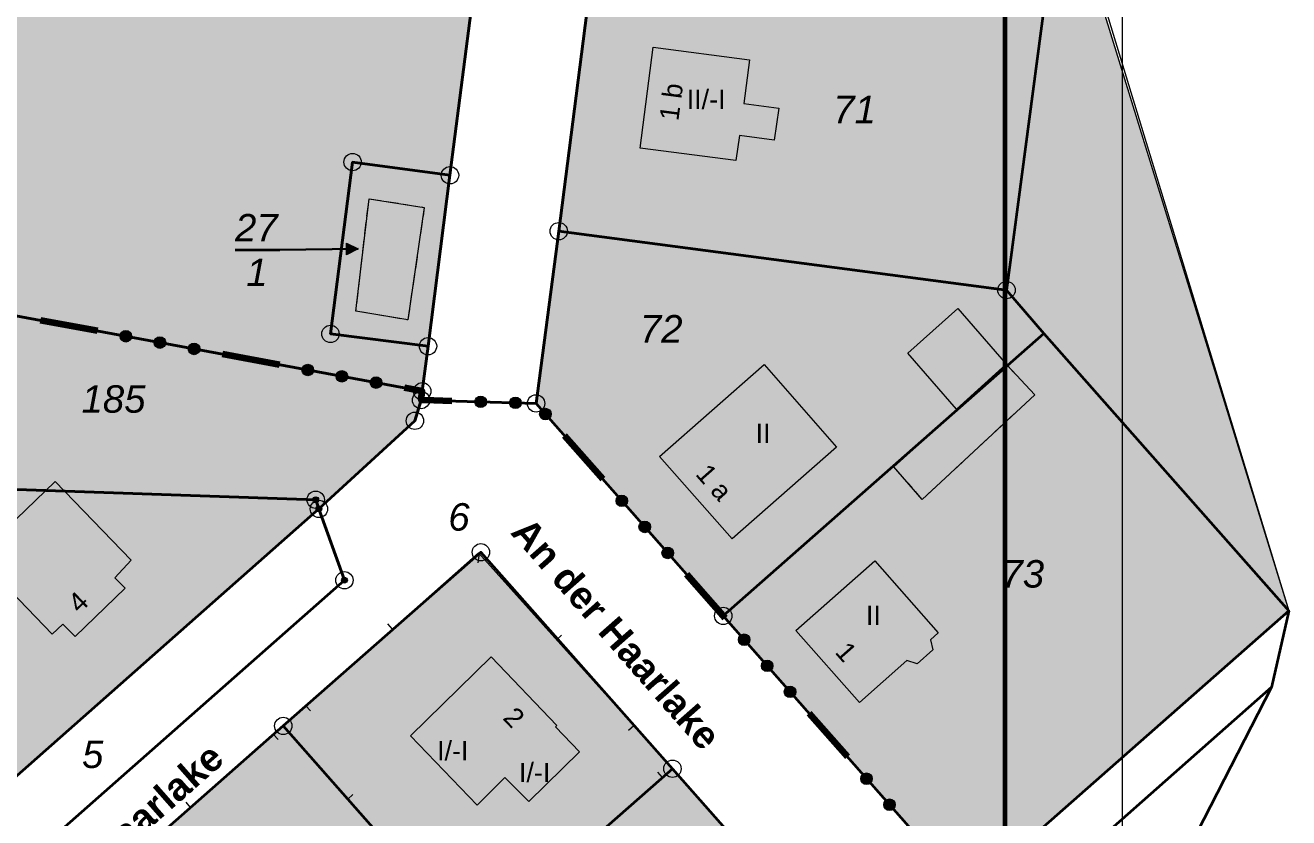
# Model space of a CAD drawing. Header units: inches. Extents: x -769 to 2065, y -580 to 2254.
# Drawn here: x 573.1 to 882.7, y 859.2 to 1053.3 of the extents above; entities that cross this region are included whole.
import ezdxf

# ---------------------------------------------------------------- set-up
doc = ezdxf.new("R2010")
doc.units = ezdxf.units.IN
doc.header["$MEASUREMENT"] = 0
doc.layers.add('Layer 1', color=7, linetype='Continuous')

# ---------------------------------------------------------------- blocks, each defined once
blk = doc.blocks.new('block 3')
at = {"layer": 'Layer 1', "true_color": 0xfce0e0}
h = blk.add_hatch(color=254, dxfattribs=at)
h.dxf.hatch_style = 2
h.paths.add_polyline_path([(804.07, 840.64), (744.15, 908.64), (698.28, 960.7), (703.86, 1002.9), (712.85, 1073.16), (719.77, 1126.56), (727.44, 1185.44), (813.57, 1133.91), (882.73, 909.87)])
at = {"layer": 'Layer 1', "true_color": 0xfff7db}
h = blk.add_hatch(color=7, dxfattribs=at)
h.dxf.hatch_style = 2
h.paths.add_polyline_path([(489.04, 1108.6), (685.73, 1083.04), (677.19, 1016.6), (653.31, 1019.83), (647.91, 977.75), (671.81, 974.72), (670.38, 963.7), (475.09, 999.92), (475.16, 1000.8)])
at = {"layer": 'Layer 1', "true_color": 0xf4f4f4}
h = blk.add_hatch(color=7, dxfattribs=at)
h.dxf.hatch_style = 2
h.paths.add_polyline_path([(653.31, 1019.83), (677.19, 1016.6), (671.81, 974.72), (647.91, 977.75)])
at = {"layer": 'Layer 1', "true_color": 0xfce0e0}
h = blk.add_hatch(color=254, dxfattribs=at)
h.dxf.hatch_style = 2
h.paths.add_polyline_path([(475.09, 999.92), (670.38, 963.7), (670.09, 961.51), (668.59, 956.45), (645.08, 934.86), (564.68, 863.91), (495.44, 942.26), (466.8, 943.26), (471.09, 968.62)])
h = blk.add_hatch(color=254, dxfattribs=at)
h.dxf.hatch_style = 2
h.paths.add_polyline_path([(636.32, 881.71), (684.76, 924.25), (731.72, 871.22), (778.45, 818.25), (723.63, 769.88), (681.58, 732.79), (643.96, 699.13), (623.83, 700.56), (576.95, 753.76), (625.36, 796.52), (587.87, 839.01)])
at = {"layer": 'Layer 1', "lineweight": 0}
for points in [[(804.07, 840.64), (744.15, 908.64), (698.28, 960.7), (703.86, 1002.9), (712.85, 1073.16), (719.77, 1126.56), (727.44, 1185.44), (813.57, 1133.91), (882.73, 909.87), (804.07, 840.64)], [(489.04, 1108.6), (685.73, 1083.04), (677.19, 1016.6), (653.31, 1019.83), (647.91, 977.75), (671.81, 974.72), (670.38, 963.7), (475.09, 999.92), (475.16, 1000.8), (489.04, 1108.6)], [(653.31, 1019.83), (677.19, 1016.6), (671.81, 974.72), (647.91, 977.75), (653.31, 1019.83)], [(475.09, 999.92), (670.38, 963.7), (670.09, 961.51), (668.59, 956.45), (645.08, 934.86), (564.68, 863.91), (495.44, 942.26), (466.8, 943.26), (471.09, 968.62), (475.09, 999.92)], [(636.32, 881.71), (684.76, 924.25), (731.72, 871.22), (778.45, 818.25), (723.63, 769.88), (681.58, 732.79), (643.96, 699.13), (623.83, 700.56), (576.95, 753.76), (625.36, 796.52), (587.87, 839.01), (636.32, 881.71)]]:
    blk.add_lwpolyline(points, dxfattribs=at)
blk = doc.blocks.new('block 4')
at = {"layer": 'Layer 1', "color": 253, "lineweight": 18, "true_color": 0xb2b2b2}
for points in [[(719.77, 1126.56), (712.85, 1073.16), (703.86, 1002.9), (698.28, 960.7), (670.09, 961.51), (670.38, 963.7), (671.81, 974.72), (677.19, 1016.6), (685.73, 1083.04), (692.98, 1139.23), (727.44, 1185.44), (719.77, 1126.56)], [(804.07, 840.64), (744.15, 908.64), (698.28, 960.7), (703.86, 1002.9), (712.85, 1073.16), (719.77, 1126.56), (727.44, 1185.44), (814.29, 1134.64), (882.73, 909.87), (804.07, 840.64)], [(489.04, 1108.6), (685.73, 1083.04), (677.19, 1016.6), (653.31, 1019.83), (647.91, 977.75), (671.81, 974.72), (670.38, 963.7), (475.09, 999.92), (475.16, 1000.8), (489.04, 1108.6)], [(653.31, 1019.83), (677.19, 1016.6), (671.81, 974.72), (647.91, 977.75), (653.31, 1019.83)], [(475.09, 999.92), (670.38, 963.7), (670.09, 961.51), (668.59, 956.45), (645.08, 934.86), (564.68, 863.91), (495.44, 942.26), (466.8, 943.26), (471.09, 968.62), (475.09, 999.92)], [(527.95, 808.66), (651.33, 917.4), (645.08, 934.86), (668.59, 956.45), (670.09, 961.51), (698.28, 960.7), (744.15, 908.64), (804.07, 840.64), (778.45, 818.25), (731.72, 871.22), (684.76, 924.25), (636.32, 881.71), (587.87, 839.01), (549.47, 805.8), (548.82, 785.68), (527.95, 808.66)], [(645.08, 934.86), (651.33, 917.4), (527.95, 808.66), (507.59, 832.16), (527.5, 831.03), (564.68, 863.91), (645.08, 934.86)], [(636.32, 881.71), (684.76, 924.25), (731.72, 871.22), (778.45, 818.25), (723.63, 769.88), (681.58, 732.79), (643.96, 699.13), (623.83, 700.56), (576.95, 753.76), (625.36, 796.52), (587.87, 839.01), (636.32, 881.71)], [(811.61, 832.09), (804.07, 840.64), (882.73, 909.87), (878.54, 891.18), (811.61, 832.09)], [(811.61, 832.09), (878.54, 891.18), (833.64, 803.76), (811.61, 832.09)]]:
    blk.add_lwpolyline(points, dxfattribs=at)
blk = doc.blocks.new('block 9')
at = {"layer": 'Layer 1', "color": 7, "lineweight": 18, "true_color": 0xffffff}
for points in [[(731.72, 871.22), (684.16, 924.08), (636.32, 881.71)], [(684.31, 923.91), (684.02, 921.69)], [(663.11, 905.44), (661.99, 906.71)], [(703.27, 902.83), (704.54, 903.97)], [(641.89, 886.64), (643.01, 885.37)], [(681.58, 732.79), (634.73, 785.93), (625.36, 796.52), (587.87, 839.01), (636.32, 881.71), (683.2, 828.55), (731.72, 871.22), (778.45, 818.25), (723.63, 769.88), (681.58, 732.79)], [(633.96, 879.62), (635.08, 878.35)], [(722.23, 881.76), (720.97, 880.62)], [(729.27, 869.07), (728.15, 870.34)], [(652.15, 863.77), (653.42, 864.89)], [(613.64, 861.72), (612.51, 862.99)]]:
    blk.add_lwpolyline(points, dxfattribs=at)
blk = doc.blocks.new('block 10')
at = {"layer": 'Layer 1', "true_color": 0xb2b2b2}
h = blk.add_hatch(color=253, dxfattribs=at)
h.dxf.hatch_style = 2
h.paths.add_polyline_path([(726.98, 1047.97), (750.59, 1044.84), (749.16, 1034.18), (757.77, 1033.02), (756.66, 1025.17), (748.1, 1026.32), (747.28, 1020.25), (723.79, 1023.25)])
at = {"layer": 'Layer 1', "true_color": 0xe5e5e5}
h = blk.add_hatch(color=254, dxfattribs=at)
h.dxf.hatch_style = 2
h.paths.add_polyline_path([(657.35, 1010.86), (670.9, 1008.73), (666.88, 981.18), (654.15, 983.28)])
h = blk.add_hatch(color=254, dxfattribs=at)
h.dxf.hatch_style = 2
h.paths.add_polyline_path([(801.31, 959.34), (789.38, 972.99), (801.66, 983.93), (813.5, 970.34)])
at = {"layer": 'Layer 1', "true_color": 0xb2b2b2}
h = blk.add_hatch(color=253, dxfattribs=at)
h.dxf.hatch_style = 2
h.paths.add_polyline_path([(754.2, 970.22), (771.89, 950), (746.33, 927.51), (728.54, 947.74)])
at = {"layer": 'Layer 1', "true_color": 0xe5e5e5}
h = blk.add_hatch(color=254, dxfattribs=at)
h.dxf.hatch_style = 2
h.paths.add_polyline_path([(790.67, 949.4), (804.64, 961.93), (813.71, 970.04), (820.51, 962.84), (792.93, 937.21), (785.93, 945.18)])
at = {"layer": 'Layer 1', "true_color": 0xb2b2b2}
h = blk.add_hatch(color=253, dxfattribs=at)
h.dxf.hatch_style = 2
h.paths.add_polyline_path([(579.74, 904.15), (561.36, 923.19), (580.41, 941.58), (599.05, 922.27), (595.09, 918.01), (597.59, 915.42), (585.33, 903.58), (582.35, 906.67)])
h = blk.add_hatch(color=253, dxfattribs=at)
h.dxf.hatch_style = 2
h.paths.add_polyline_path([(781.29, 922.11), (796.82, 904.48), (794.95, 902.83), (795.53, 900.32), (791.64, 896.88), (789.18, 897.73), (777.54, 887.45), (761.98, 905.07)])
h = blk.add_hatch(color=253, dxfattribs=at)
h.dxf.hatch_style = 2
h.paths.add_polyline_path([(690.6, 869.05), (683.85, 862.3), (667.55, 879.24), (687.29, 898.63), (703.35, 881.8), (703.04, 881.49), (708.89, 875.34), (696.48, 863.16)])
at = {"layer": 'Layer 1', "lineweight": 0}
for points in [[(726.98, 1047.97), (750.59, 1044.84), (749.16, 1034.18), (757.77, 1033.02), (756.66, 1025.17), (748.1, 1026.32), (747.28, 1020.25), (723.79, 1023.25), (726.98, 1047.97)], [(657.35, 1010.86), (670.9, 1008.73), (666.88, 981.18), (654.15, 983.28), (657.35, 1010.86)], [(801.31, 959.34), (789.38, 972.99), (801.66, 983.93), (813.5, 970.34), (801.31, 959.34)], [(754.2, 970.22), (771.89, 950), (746.33, 927.51), (728.54, 947.74), (754.2, 970.22)], [(790.67, 949.4), (804.64, 961.93), (813.71, 970.04), (820.51, 962.84), (792.93, 937.21), (785.93, 945.18), (790.67, 949.4)], [(579.74, 904.15), (561.36, 923.19), (580.41, 941.58), (599.05, 922.27), (595.09, 918.01), (597.59, 915.42), (585.33, 903.58), (582.35, 906.67), (579.74, 904.15)], [(781.29, 922.11), (796.82, 904.48), (794.95, 902.83), (795.53, 900.32), (791.64, 896.88), (789.18, 897.73), (777.54, 887.45), (761.98, 905.07), (781.29, 922.11)], [(690.6, 869.05), (683.85, 862.3), (667.55, 879.24), (687.29, 898.63), (703.35, 881.8), (703.04, 881.49), (708.89, 875.34), (696.48, 863.16), (690.6, 869.05)]]:
    blk.add_lwpolyline(points, dxfattribs=at)
blk = doc.blocks.new('block 11')
at = {"layer": 'Layer 1', "color": 7, "lineweight": 18, "true_color": 0xffffff}
for points in [[(726.98, 1047.97), (750.59, 1044.84), (749.16, 1034.18), (757.77, 1033.02), (756.66, 1025.17), (748.1, 1026.32), (747.28, 1020.25), (723.79, 1023.25), (726.98, 1047.97)], [(656.85, 1006.56), (657.19, 1009.42)], [(657.35, 1010.86), (657.35, 1010.86), (660.2, 1010.41)], [(657.35, 1010.86), (657.35, 1010.86)], [(661.62, 1010.19), (664.48, 1009.74)], [(665.9, 1009.52), (668.75, 1009.07)], [(670.18, 1008.85), (670.9, 1008.73), (670.59, 1006.6)], [(656.35, 1002.26), (656.69, 1005.13)], [(670.38, 1005.17), (669.97, 1002.32)], [(655.86, 997.96), (656.19, 1000.83)], [(669.76, 1000.89), (669.34, 998.04)], [(655.36, 993.66), (655.69, 996.53)], [(669.13, 996.61), (668.71, 993.75)], [(654.86, 989.36), (655.19, 992.23)], [(668.51, 992.33), (668.09, 989.47)], [(654.36, 985.07), (654.69, 987.93)], [(667.88, 988.05), (667.46, 985.19)], [(656.64, 982.87), (654.15, 983.28), (654.19, 983.63)], [(660.91, 982.16), (658.07, 982.63)], [(665.18, 981.46), (662.34, 981.93)], [(667.25, 983.76), (666.88, 981.18), (666.61, 981.22)], [(801.31, 959.34), (789.38, 972.99), (801.66, 983.93), (813.5, 970.34), (801.31, 959.34)], [(754.2, 970.22), (771.89, 950), (746.33, 927.51), (728.54, 947.74), (754.2, 970.22)], [(813.29, 969.66), (813.71, 970.04), (815.31, 968.35)], [(810.05, 966.77), (812.21, 968.7)], [(806.82, 963.88), (808.97, 965.81)], [(800.35, 958.09), (802.51, 960.02)], [(803.59, 960.99), (804.64, 961.93), (805.74, 962.92)], [(797.13, 955.19), (799.28, 957.12)], [(815.47, 958.16), (813.36, 956.19)], [(793.89, 952.3), (796.05, 954.23)], [(812.3, 955.21), (810.18, 953.24)], [(790.67, 949.4), (790.67, 949.4), (792.82, 951.33)], [(809.12, 952.25), (807, 950.28)], [(787.43, 946.51), (789.59, 948.44)], [(790.67, 949.4), (790.67, 949.4)], [(805.94, 949.3), (803.82, 947.33)], [(787.47, 943.43), (785.93, 945.18), (786.35, 945.55)], [(802.76, 946.35), (800.64, 944.38)], [(579.74, 904.15), (561.36, 923.19), (580.41, 941.58), (599.05, 922.27), (595.09, 918.01), (597.59, 915.42), (585.33, 903.58), (582.35, 906.67), (579.74, 904.15)], [(790.33, 940.17), (788.43, 942.34)], [(799.58, 943.39), (797.47, 941.43)], [(793.23, 937.49), (792.93, 937.21), (791.29, 939.09)], [(796.41, 940.44), (794.29, 938.47)], [(781.29, 922.11), (796.82, 904.48), (794.95, 902.83), (795.53, 900.32), (791.64, 896.88), (789.18, 897.73), (777.54, 887.45), (761.98, 905.07), (781.29, 922.11)], [(690.6, 869.05), (683.85, 862.3), (667.55, 879.24), (687.29, 898.63), (703.35, 881.8), (703.04, 881.49), (708.89, 875.34), (696.48, 863.16), (690.6, 869.05)]]:
    blk.add_lwpolyline(points, dxfattribs=at)
blk = doc.blocks.new('block 13')
at = {"layer": 'Layer 1', "color": 7, "true_color": 0xffffff, "attachment_point": 7}
for s, insert, char_height, rotation in [('\\fArialP61|b0|i0|c0|p34;\\W1;1 b', (733.21, 1029.75), 4.7055, 82.5192), ('\\fArialP61|b0|i0|c0|p34;\\W1;1 a', (737.1, 943.23), 4.7081, 311.3473), ('\\fArialP61|b0|i0|c0|p34;\\W1;4', (586.38, 909.1), 4.7323, 44.1936), ('\\fArialP61|b0|i0|c0|p34;\\W1;1', (771.33, 899.68), 4.7081, 311.3473), ('\\fArialP61|b0|i0|c0|p34;\\W1;2', (689.92, 883.47), 4.7323, 314.1926)]:
    blk.add_mtext(s, dxfattribs=dict(at, insert=insert, char_height=char_height, rotation=rotation))
at = {"layer": 'Layer 1', "color": 7, "true_color": 0xffffff, "char_height": 4.7126, "attachment_point": 7}
for s, insert in [('\\fArialP61|b0|i0|c0|p34;\\W1;II/-I', (735.2, 1032.79)), ('\\fArialP61|b0|i0|c0|p34;\\W1;II', (752.09, 951.02)), ('\\fArialP61|b0|i0|c0|p34;\\W1;II', (779.12, 906.41)), ('\\fArialP61|b0|i0|c0|p34;\\W1;I/-I', (674.02, 873.19)), ('\\fArialP61|b0|i0|c0|p34;\\W1;I/-I', (694.1, 867.88))]:
    blk.add_mtext(s, dxfattribs=dict(at, insert=insert))
blk = doc.blocks.new('block 14')
at = {"layer": 'Layer 1', "color": 7, "true_color": 0xffffff, "char_height": 6.7259, "attachment_point": 7}
for insert, rotation in [((691.72, 928.9), 311.3473), ((568.64, 825.63), 41.3483)]:
    blk.add_mtext('\\fArialP63|b1|i0|c0|p34;\\W1;An der Haarlake', dxfattribs=dict(at, insert=insert, rotation=rotation))
blk = doc.blocks.new('block 15')
at = {"layer": 'Layer 1', "true_color": 0xdb70a0}
h = blk.add_hatch(color=233, dxfattribs=at)
h.dxf.hatch_style = 2
edge = h.paths.add_edge_path()
edge.add_spline(control_points=[(599.16, 977.17), (599.16, 977.95), (598.53, 978.59), (597.75, 978.59), (596.96, 978.59), (596.33, 977.95), (596.33, 977.17), (596.33, 976.39), (596.96, 975.75), (597.75, 975.75), (598.53, 975.75), (599.16, 976.39), (599.16, 977.17)], knot_values=[0, 0, 0, 0, 1, 1, 1, 2, 2, 2, 3, 3, 3, 4, 4, 4, 4], degree=3, periodic=1)
h = blk.add_hatch(color=233, dxfattribs=at)
h.dxf.hatch_style = 2
edge = h.paths.add_edge_path()
edge.add_spline(control_points=[(607.52, 975.62), (607.52, 976.4), (606.89, 977.04), (606.11, 977.04), (605.32, 977.04), (604.69, 976.4), (604.69, 975.62), (604.69, 974.84), (605.32, 974.2), (606.11, 974.2), (606.89, 974.2), (607.52, 974.84), (607.52, 975.62)], knot_values=[0, 0, 0, 0, 1, 1, 1, 2, 2, 2, 3, 3, 3, 4, 4, 4, 4], degree=3, periodic=1)
h = blk.add_hatch(color=233, dxfattribs=at)
h.dxf.hatch_style = 2
edge = h.paths.add_edge_path()
edge.add_spline(control_points=[(615.89, 974.07), (615.89, 974.85), (615.25, 975.48), (614.47, 975.48), (613.69, 975.48), (613.05, 974.85), (613.05, 974.07), (613.05, 973.28), (613.69, 972.65), (614.47, 972.65), (615.25, 972.65), (615.89, 973.28), (615.89, 974.07)], knot_values=[0, 0, 0, 0, 1, 1, 1, 2, 2, 2, 3, 3, 3, 4, 4, 4, 4], degree=3, periodic=1)
h = blk.add_hatch(color=233, dxfattribs=at)
h.dxf.hatch_style = 2
edge = h.paths.add_edge_path()
edge.add_spline(control_points=[(643.76, 968.9), (643.76, 969.68), (643.12, 970.31), (642.34, 970.31), (641.56, 970.31), (640.92, 969.68), (640.92, 968.9), (640.92, 968.11), (641.56, 967.48), (642.34, 967.48), (643.12, 967.48), (643.76, 968.11), (643.76, 968.9)], knot_values=[0, 0, 0, 0, 1, 1, 1, 2, 2, 2, 3, 3, 3, 4, 4, 4, 4], degree=3, periodic=1)
h = blk.add_hatch(color=233, dxfattribs=at)
h.dxf.hatch_style = 2
edge = h.paths.add_edge_path()
edge.add_spline(control_points=[(643.76, 968.9), (643.76, 969.68), (643.12, 970.31), (642.34, 970.31), (641.56, 970.31), (640.92, 969.68), (640.92, 968.9), (640.92, 968.11), (641.56, 967.48), (642.34, 967.48), (643.12, 967.48), (643.76, 968.11), (643.76, 968.9)], knot_values=[0, 0, 0, 0, 1, 1, 1, 2, 2, 2, 3, 3, 3, 4, 4, 4, 4], degree=3, periodic=1)
h = blk.add_hatch(color=233, dxfattribs=at)
h.dxf.hatch_style = 2
edge = h.paths.add_edge_path()
edge.add_spline(control_points=[(652.12, 967.34), (652.12, 968.13), (651.49, 968.76), (650.71, 968.76), (649.92, 968.76), (649.29, 968.13), (649.29, 967.34), (649.29, 966.56), (649.92, 965.93), (650.71, 965.93), (651.49, 965.93), (652.12, 966.56), (652.12, 967.34)], knot_values=[0, 0, 0, 0, 1, 1, 1, 2, 2, 2, 3, 3, 3, 4, 4, 4, 4], degree=3, periodic=1)
h = blk.add_hatch(color=233, dxfattribs=at)
h.dxf.hatch_style = 2
edge = h.paths.add_edge_path()
edge.add_spline(control_points=[(652.12, 967.34), (652.12, 968.13), (651.49, 968.76), (650.71, 968.76), (649.92, 968.76), (649.29, 968.13), (649.29, 967.34), (649.29, 966.56), (649.92, 965.93), (650.71, 965.93), (651.49, 965.93), (652.12, 966.56), (652.12, 967.34)], knot_values=[0, 0, 0, 0, 1, 1, 1, 2, 2, 2, 3, 3, 3, 4, 4, 4, 4], degree=3, periodic=1)
h = blk.add_hatch(color=233, dxfattribs=at)
h.dxf.hatch_style = 2
edge = h.paths.add_edge_path()
edge.add_spline(control_points=[(660.49, 965.79), (660.49, 966.58), (659.86, 967.21), (659.07, 967.21), (658.29, 967.21), (657.66, 966.58), (657.66, 965.79), (657.66, 965.01), (658.29, 964.38), (659.07, 964.38), (659.86, 964.38), (660.49, 965.01), (660.49, 965.79)], knot_values=[0, 0, 0, 0, 1, 1, 1, 2, 2, 2, 3, 3, 3, 4, 4, 4, 4], degree=3, periodic=1)
h = blk.add_hatch(color=233, dxfattribs=at)
h.dxf.hatch_style = 2
edge = h.paths.add_edge_path()
edge.add_spline(control_points=[(660.49, 965.79), (660.49, 966.58), (659.86, 967.21), (659.07, 967.21), (658.29, 967.21), (657.66, 966.58), (657.66, 965.79), (657.66, 965.01), (658.29, 964.38), (659.07, 964.38), (659.86, 964.38), (660.49, 965.01), (660.49, 965.79)], knot_values=[0, 0, 0, 0, 1, 1, 1, 2, 2, 2, 3, 3, 3, 4, 4, 4, 4], degree=3, periodic=1)
h = blk.add_hatch(color=233, dxfattribs=at)
h.dxf.hatch_style = 2
edge = h.paths.add_edge_path()
edge.add_spline(control_points=[(686.15, 961.09), (686.15, 961.87), (685.51, 962.51), (684.73, 962.51), (683.95, 962.51), (683.31, 961.87), (683.31, 961.09), (683.31, 960.31), (683.95, 959.67), (684.73, 959.67), (685.51, 959.67), (686.15, 960.31), (686.15, 961.09)], knot_values=[0, 0, 0, 0, 1, 1, 1, 2, 2, 2, 3, 3, 3, 4, 4, 4, 4], degree=3, periodic=1)
h = blk.add_hatch(color=233, dxfattribs=at)
h.dxf.hatch_style = 2
edge = h.paths.add_edge_path()
edge.add_spline(control_points=[(686.15, 961.09), (686.15, 961.87), (685.51, 962.51), (684.73, 962.51), (683.95, 962.51), (683.31, 961.87), (683.31, 961.09), (683.31, 960.31), (683.95, 959.67), (684.73, 959.67), (685.51, 959.67), (686.15, 960.31), (686.15, 961.09)], knot_values=[0, 0, 0, 0, 1, 1, 1, 2, 2, 2, 3, 3, 3, 4, 4, 4, 4], degree=3, periodic=1)
h = blk.add_hatch(color=233, dxfattribs=at)
h.dxf.hatch_style = 2
edge = h.paths.add_edge_path()
edge.add_spline(control_points=[(694.65, 960.85), (694.65, 961.63), (694.01, 962.26), (693.23, 962.26), (692.44, 962.26), (691.81, 961.63), (691.81, 960.85), (691.81, 960.06), (692.44, 959.43), (693.23, 959.43), (694.01, 959.43), (694.65, 960.06), (694.65, 960.85)], knot_values=[0, 0, 0, 0, 1, 1, 1, 2, 2, 2, 3, 3, 3, 4, 4, 4, 4], degree=3, periodic=1)
h = blk.add_hatch(color=233, dxfattribs=at)
h.dxf.hatch_style = 2
edge = h.paths.add_edge_path()
edge.add_spline(control_points=[(694.65, 960.85), (694.65, 961.63), (694.01, 962.26), (693.23, 962.26), (692.44, 962.26), (691.81, 961.63), (691.81, 960.85), (691.81, 960.06), (692.44, 959.43), (693.23, 959.43), (694.01, 959.43), (694.65, 960.06), (694.65, 960.85)], knot_values=[0, 0, 0, 0, 1, 1, 1, 2, 2, 2, 3, 3, 3, 4, 4, 4, 4], degree=3, periodic=1)
h = blk.add_hatch(color=233, dxfattribs=at)
h.dxf.hatch_style = 2
edge = h.paths.add_edge_path()
edge.add_spline(control_points=[(701.98, 958.11), (701.98, 958.89), (701.34, 959.53), (700.56, 959.53), (699.78, 959.53), (699.14, 958.89), (699.14, 958.11), (699.14, 957.33), (699.78, 956.69), (700.56, 956.69), (701.34, 956.69), (701.98, 957.33), (701.98, 958.11)], knot_values=[0, 0, 0, 0, 1, 1, 1, 2, 2, 2, 3, 3, 3, 4, 4, 4, 4], degree=3, periodic=1)
h = blk.add_hatch(color=233, dxfattribs=at)
h.dxf.hatch_style = 2
edge = h.paths.add_edge_path()
edge.add_spline(control_points=[(701.98, 958.11), (701.98, 958.89), (701.34, 959.53), (700.56, 959.53), (699.78, 959.53), (699.14, 958.89), (699.14, 958.11), (699.14, 957.33), (699.78, 956.69), (700.56, 956.69), (701.34, 956.69), (701.98, 957.33), (701.98, 958.11)], knot_values=[0, 0, 0, 0, 1, 1, 1, 2, 2, 2, 3, 3, 3, 4, 4, 4, 4], degree=3, periodic=1)
h = blk.add_hatch(color=233, dxfattribs=at)
h.dxf.hatch_style = 2
edge = h.paths.add_edge_path()
edge.add_spline(control_points=[(720.72, 936.84), (720.72, 937.63), (720.08, 938.26), (719.3, 938.26), (718.52, 938.26), (717.88, 937.63), (717.88, 936.84), (717.88, 936.06), (718.52, 935.43), (719.3, 935.43), (720.08, 935.43), (720.72, 936.06), (720.72, 936.84)], knot_values=[0, 0, 0, 0, 1, 1, 1, 2, 2, 2, 3, 3, 3, 4, 4, 4, 4], degree=3, periodic=1)
h = blk.add_hatch(color=233, dxfattribs=at)
h.dxf.hatch_style = 2
edge = h.paths.add_edge_path()
edge.add_spline(control_points=[(720.72, 936.84), (720.72, 937.63), (720.08, 938.26), (719.3, 938.26), (718.52, 938.26), (717.88, 937.63), (717.88, 936.84), (717.88, 936.06), (718.52, 935.43), (719.3, 935.43), (720.08, 935.43), (720.72, 936.06), (720.72, 936.84)], knot_values=[0, 0, 0, 0, 1, 1, 1, 2, 2, 2, 3, 3, 3, 4, 4, 4, 4], degree=3, periodic=1)
h = blk.add_hatch(color=233, dxfattribs=at)
h.dxf.hatch_style = 2
edge = h.paths.add_edge_path()
edge.add_spline(control_points=[(726.34, 930.46), (726.34, 931.24), (725.71, 931.88), (724.92, 931.88), (724.14, 931.88), (723.51, 931.24), (723.51, 930.46), (723.51, 929.68), (724.14, 929.04), (724.92, 929.04), (725.71, 929.04), (726.34, 929.68), (726.34, 930.46)], knot_values=[0, 0, 0, 0, 1, 1, 1, 2, 2, 2, 3, 3, 3, 4, 4, 4, 4], degree=3, periodic=1)
h = blk.add_hatch(color=233, dxfattribs=at)
h.dxf.hatch_style = 2
edge = h.paths.add_edge_path()
edge.add_spline(control_points=[(726.34, 930.46), (726.34, 931.24), (725.71, 931.88), (724.92, 931.88), (724.14, 931.88), (723.51, 931.24), (723.51, 930.46), (723.51, 929.68), (724.14, 929.04), (724.92, 929.04), (725.71, 929.04), (726.34, 929.68), (726.34, 930.46)], knot_values=[0, 0, 0, 0, 1, 1, 1, 2, 2, 2, 3, 3, 3, 4, 4, 4, 4], degree=3, periodic=1)
h = blk.add_hatch(color=233, dxfattribs=at)
h.dxf.hatch_style = 2
edge = h.paths.add_edge_path()
edge.add_spline(control_points=[(731.96, 924.08), (731.96, 924.87), (731.33, 925.5), (730.55, 925.5), (729.76, 925.5), (729.13, 924.87), (729.13, 924.08), (729.13, 923.3), (729.76, 922.67), (730.55, 922.67), (731.33, 922.67), (731.96, 923.3), (731.96, 924.08)], knot_values=[0, 0, 0, 0, 1, 1, 1, 2, 2, 2, 3, 3, 3, 4, 4, 4, 4], degree=3, periodic=1)
h = blk.add_hatch(color=233, dxfattribs=at)
h.dxf.hatch_style = 2
edge = h.paths.add_edge_path()
edge.add_spline(control_points=[(731.96, 924.08), (731.96, 924.87), (731.33, 925.5), (730.55, 925.5), (729.76, 925.5), (729.13, 924.87), (729.13, 924.08), (729.13, 923.3), (729.76, 922.67), (730.55, 922.67), (731.33, 922.67), (731.96, 923.3), (731.96, 924.08)], knot_values=[0, 0, 0, 0, 1, 1, 1, 2, 2, 2, 3, 3, 3, 4, 4, 4, 4], degree=3, periodic=1)
h = blk.add_hatch(color=233, dxfattribs=at)
h.dxf.hatch_style = 2
edge = h.paths.add_edge_path()
edge.add_spline(control_points=[(750.71, 902.82), (750.71, 903.6), (750.07, 904.23), (749.29, 904.23), (748.51, 904.23), (747.87, 903.6), (747.87, 902.82), (747.87, 902.03), (748.51, 901.4), (749.29, 901.4), (750.07, 901.4), (750.71, 902.03), (750.71, 902.82)], knot_values=[0, 0, 0, 0, 1, 1, 1, 2, 2, 2, 3, 3, 3, 4, 4, 4, 4], degree=3, periodic=1)
h = blk.add_hatch(color=233, dxfattribs=at)
h.dxf.hatch_style = 2
edge = h.paths.add_edge_path()
edge.add_spline(control_points=[(756.33, 896.44), (756.33, 897.22), (755.69, 897.85), (754.91, 897.85), (754.13, 897.85), (753.49, 897.22), (753.49, 896.44), (753.49, 895.65), (754.13, 895.02), (754.91, 895.02), (755.69, 895.02), (756.33, 895.65), (756.33, 896.44)], knot_values=[0, 0, 0, 0, 1, 1, 1, 2, 2, 2, 3, 3, 3, 4, 4, 4, 4], degree=3, periodic=1)
h = blk.add_hatch(color=233, dxfattribs=at)
h.dxf.hatch_style = 2
edge = h.paths.add_edge_path()
edge.add_spline(control_points=[(761.95, 890.06), (761.95, 890.84), (761.32, 891.47), (760.53, 891.47), (759.75, 891.47), (759.12, 890.84), (759.12, 890.06), (759.12, 889.27), (759.75, 888.64), (760.53, 888.64), (761.32, 888.64), (761.95, 889.27), (761.95, 890.06)], knot_values=[0, 0, 0, 0, 1, 1, 1, 2, 2, 2, 3, 3, 3, 4, 4, 4, 4], degree=3, periodic=1)
h = blk.add_hatch(color=233, dxfattribs=at)
h.dxf.hatch_style = 2
edge = h.paths.add_edge_path()
edge.add_spline(control_points=[(780.69, 868.78), (780.69, 869.56), (780.06, 870.2), (779.27, 870.2), (778.49, 870.2), (777.86, 869.56), (777.86, 868.78), (777.86, 868), (778.49, 867.36), (779.27, 867.36), (780.06, 867.36), (780.69, 868), (780.69, 868.78)], knot_values=[0, 0, 0, 0, 1, 1, 1, 2, 2, 2, 3, 3, 3, 4, 4, 4, 4], degree=3, periodic=1)
h = blk.add_hatch(color=233, dxfattribs=at)
h.dxf.hatch_style = 2
edge = h.paths.add_edge_path()
edge.add_spline(control_points=[(780.69, 868.78), (780.69, 869.56), (780.06, 870.2), (779.27, 870.2), (778.49, 870.2), (777.86, 869.56), (777.86, 868.78), (777.86, 868), (778.49, 867.36), (779.27, 867.36), (780.06, 867.36), (780.69, 868), (780.69, 868.78)], knot_values=[0, 0, 0, 0, 1, 1, 1, 2, 2, 2, 3, 3, 3, 4, 4, 4, 4], degree=3, periodic=1)
h = blk.add_hatch(color=233, dxfattribs=at)
h.dxf.hatch_style = 2
edge = h.paths.add_edge_path()
edge.add_spline(control_points=[(786.31, 862.4), (786.31, 863.18), (785.68, 863.82), (784.9, 863.82), (784.11, 863.82), (783.48, 863.18), (783.48, 862.4), (783.48, 861.62), (784.11, 860.98), (784.9, 860.98), (785.68, 860.98), (786.31, 861.62), (786.31, 862.4)], knot_values=[0, 0, 0, 0, 1, 1, 1, 2, 2, 2, 3, 3, 3, 4, 4, 4, 4], degree=3, periodic=1)
h = blk.add_hatch(color=233, dxfattribs=at)
h.dxf.hatch_style = 2
edge = h.paths.add_edge_path()
edge.add_spline(control_points=[(786.31, 862.4), (786.31, 863.18), (785.68, 863.82), (784.9, 863.82), (784.11, 863.82), (783.48, 863.18), (783.48, 862.4), (783.48, 861.62), (784.11, 860.98), (784.9, 860.98), (785.68, 860.98), (786.31, 861.62), (786.31, 862.4)], knot_values=[0, 0, 0, 0, 1, 1, 1, 2, 2, 2, 3, 3, 3, 4, 4, 4, 4], degree=3, periodic=1)
at = {"layer": 'Layer 1', "color": 233, "lineweight": 100, "true_color": 0xdb70a0}
for points in [[(590.78, 978.46), (576.84, 981.05)], [(635.38, 970.19), (621.44, 972.77)], [(677.65, 961.29), (673.23, 961.42), (670.09, 961.51), (670.38, 963.7), (667.73, 964.19), (666.04, 964.5)], [(677.65, 961.29), (673.23, 961.42), (670.09, 961.51), (670.38, 963.7), (667.73, 964.19), (666.04, 964.5)], [(714.62, 942.16), (705.25, 952.79)], [(714.62, 942.16), (705.25, 952.79)], [(744.6, 908.13), (744.15, 908.64), (735.23, 918.77)], [(744.6, 908.13), (744.15, 908.64), (735.23, 918.77)], [(774.59, 874.1), (765.22, 884.74)]]:
    blk.add_lwpolyline(points, dxfattribs=at)
at = {"layer": 'Layer 1', "lineweight": 0}
for points in [[(599.16, 977.17), (599.16, 977.95), (598.53, 978.59), (597.75, 978.59), (596.96, 978.59), (596.33, 977.95), (596.33, 977.17), (596.33, 976.39), (596.96, 975.75), (597.75, 975.75), (598.53, 975.75), (599.16, 976.39), (599.16, 977.17)], [(607.52, 975.62), (607.52, 976.4), (606.89, 977.04), (606.11, 977.04), (605.32, 977.04), (604.69, 976.4), (604.69, 975.62), (604.69, 974.84), (605.32, 974.2), (606.11, 974.2), (606.89, 974.2), (607.52, 974.84), (607.52, 975.62)], [(615.89, 974.07), (615.89, 974.85), (615.25, 975.48), (614.47, 975.48), (613.69, 975.48), (613.05, 974.85), (613.05, 974.07), (613.05, 973.28), (613.69, 972.65), (614.47, 972.65), (615.25, 972.65), (615.89, 973.28), (615.89, 974.07)], [(643.76, 968.9), (643.76, 969.68), (643.12, 970.31), (642.34, 970.31), (641.56, 970.31), (640.92, 969.68), (640.92, 968.9), (640.92, 968.11), (641.56, 967.48), (642.34, 967.48), (643.12, 967.48), (643.76, 968.11), (643.76, 968.9)], [(643.76, 968.9), (643.76, 969.68), (643.12, 970.31), (642.34, 970.31), (641.56, 970.31), (640.92, 969.68), (640.92, 968.9), (640.92, 968.11), (641.56, 967.48), (642.34, 967.48), (643.12, 967.48), (643.76, 968.11), (643.76, 968.9)], [(652.12, 967.34), (652.12, 968.13), (651.49, 968.76), (650.71, 968.76), (649.92, 968.76), (649.29, 968.13), (649.29, 967.34), (649.29, 966.56), (649.92, 965.93), (650.71, 965.93), (651.49, 965.93), (652.12, 966.56), (652.12, 967.34)], [(652.12, 967.34), (652.12, 968.13), (651.49, 968.76), (650.71, 968.76), (649.92, 968.76), (649.29, 968.13), (649.29, 967.34), (649.29, 966.56), (649.92, 965.93), (650.71, 965.93), (651.49, 965.93), (652.12, 966.56), (652.12, 967.34)], [(660.49, 965.79), (660.49, 966.58), (659.86, 967.21), (659.07, 967.21), (658.29, 967.21), (657.66, 966.58), (657.66, 965.79), (657.66, 965.01), (658.29, 964.38), (659.07, 964.38), (659.86, 964.38), (660.49, 965.01), (660.49, 965.79)], [(660.49, 965.79), (660.49, 966.58), (659.86, 967.21), (659.07, 967.21), (658.29, 967.21), (657.66, 966.58), (657.66, 965.79), (657.66, 965.01), (658.29, 964.38), (659.07, 964.38), (659.86, 964.38), (660.49, 965.01), (660.49, 965.79)], [(686.15, 961.09), (686.15, 961.87), (685.51, 962.51), (684.73, 962.51), (683.95, 962.51), (683.31, 961.87), (683.31, 961.09), (683.31, 960.31), (683.95, 959.67), (684.73, 959.67), (685.51, 959.67), (686.15, 960.31), (686.15, 961.09)], [(686.15, 961.09), (686.15, 961.87), (685.51, 962.51), (684.73, 962.51), (683.95, 962.51), (683.31, 961.87), (683.31, 961.09), (683.31, 960.31), (683.95, 959.67), (684.73, 959.67), (685.51, 959.67), (686.15, 960.31), (686.15, 961.09)], [(694.65, 960.85), (694.65, 961.63), (694.01, 962.26), (693.23, 962.26), (692.44, 962.26), (691.81, 961.63), (691.81, 960.85), (691.81, 960.06), (692.44, 959.43), (693.23, 959.43), (694.01, 959.43), (694.65, 960.06), (694.65, 960.85)], [(694.65, 960.85), (694.65, 961.63), (694.01, 962.26), (693.23, 962.26), (692.44, 962.26), (691.81, 961.63), (691.81, 960.85), (691.81, 960.06), (692.44, 959.43), (693.23, 959.43), (694.01, 959.43), (694.65, 960.06), (694.65, 960.85)], [(701.98, 958.11), (701.98, 958.89), (701.34, 959.53), (700.56, 959.53), (699.78, 959.53), (699.14, 958.89), (699.14, 958.11), (699.14, 957.33), (699.78, 956.69), (700.56, 956.69), (701.34, 956.69), (701.98, 957.33), (701.98, 958.11)], [(701.98, 958.11), (701.98, 958.89), (701.34, 959.53), (700.56, 959.53), (699.78, 959.53), (699.14, 958.89), (699.14, 958.11), (699.14, 957.33), (699.78, 956.69), (700.56, 956.69), (701.34, 956.69), (701.98, 957.33), (701.98, 958.11)], [(720.72, 936.84), (720.72, 937.63), (720.08, 938.26), (719.3, 938.26), (718.52, 938.26), (717.88, 937.63), (717.88, 936.84), (717.88, 936.06), (718.52, 935.43), (719.3, 935.43), (720.08, 935.43), (720.72, 936.06), (720.72, 936.84)], [(720.72, 936.84), (720.72, 937.63), (720.08, 938.26), (719.3, 938.26), (718.52, 938.26), (717.88, 937.63), (717.88, 936.84), (717.88, 936.06), (718.52, 935.43), (719.3, 935.43), (720.08, 935.43), (720.72, 936.06), (720.72, 936.84)], [(726.34, 930.46), (726.34, 931.24), (725.71, 931.88), (724.92, 931.88), (724.14, 931.88), (723.51, 931.24), (723.51, 930.46), (723.51, 929.68), (724.14, 929.04), (724.92, 929.04), (725.71, 929.04), (726.34, 929.68), (726.34, 930.46)], [(726.34, 930.46), (726.34, 931.24), (725.71, 931.88), (724.92, 931.88), (724.14, 931.88), (723.51, 931.24), (723.51, 930.46), (723.51, 929.68), (724.14, 929.04), (724.92, 929.04), (725.71, 929.04), (726.34, 929.68), (726.34, 930.46)], [(731.96, 924.08), (731.96, 924.87), (731.33, 925.5), (730.55, 925.5), (729.76, 925.5), (729.13, 924.87), (729.13, 924.08), (729.13, 923.3), (729.76, 922.67), (730.55, 922.67), (731.33, 922.67), (731.96, 923.3), (731.96, 924.08)], [(731.96, 924.08), (731.96, 924.87), (731.33, 925.5), (730.55, 925.5), (729.76, 925.5), (729.13, 924.87), (729.13, 924.08), (729.13, 923.3), (729.76, 922.67), (730.55, 922.67), (731.33, 922.67), (731.96, 923.3), (731.96, 924.08)], [(750.71, 902.82), (750.71, 903.6), (750.07, 904.23), (749.29, 904.23), (748.51, 904.23), (747.87, 903.6), (747.87, 902.82), (747.87, 902.03), (748.51, 901.4), (749.29, 901.4), (750.07, 901.4), (750.71, 902.03), (750.71, 902.82)], [(756.33, 896.44), (756.33, 897.22), (755.69, 897.85), (754.91, 897.85), (754.13, 897.85), (753.49, 897.22), (753.49, 896.44), (753.49, 895.65), (754.13, 895.02), (754.91, 895.02), (755.69, 895.02), (756.33, 895.65), (756.33, 896.44)], [(761.95, 890.06), (761.95, 890.84), (761.32, 891.47), (760.53, 891.47), (759.75, 891.47), (759.12, 890.84), (759.12, 890.06), (759.12, 889.27), (759.75, 888.64), (760.53, 888.64), (761.32, 888.64), (761.95, 889.27), (761.95, 890.06)], [(780.69, 868.78), (780.69, 869.56), (780.06, 870.2), (779.27, 870.2), (778.49, 870.2), (777.86, 869.56), (777.86, 868.78), (777.86, 868), (778.49, 867.36), (779.27, 867.36), (780.06, 867.36), (780.69, 868), (780.69, 868.78)], [(780.69, 868.78), (780.69, 869.56), (780.06, 870.2), (779.27, 870.2), (778.49, 870.2), (777.86, 869.56), (777.86, 868.78), (777.86, 868), (778.49, 867.36), (779.27, 867.36), (780.06, 867.36), (780.69, 868), (780.69, 868.78)], [(786.31, 862.4), (786.31, 863.18), (785.68, 863.82), (784.9, 863.82), (784.11, 863.82), (783.48, 863.18), (783.48, 862.4), (783.48, 861.62), (784.11, 860.98), (784.9, 860.98), (785.68, 860.98), (786.31, 861.62), (786.31, 862.4)], [(786.31, 862.4), (786.31, 863.18), (785.68, 863.82), (784.9, 863.82), (784.11, 863.82), (783.48, 863.18), (783.48, 862.4), (783.48, 861.62), (784.11, 860.98), (784.9, 860.98), (785.68, 860.98), (786.31, 861.62), (786.31, 862.4)]]:
    blk.add_open_spline(points, degree=3, knots=[0, 0, 0, 0, 1, 1, 1, 2, 2, 2, 3, 3, 3, 4, 4, 4, 4], dxfattribs=at)
blk = doc.blocks.new('block 17')
at = {"layer": 'Layer 1', "true_color": 0xffffff}
h = blk.add_hatch(color=7, dxfattribs=at)
h.dxf.hatch_style = 2
h.paths.add_polyline_path([(651.83, 999.97), (654.69, 998.58), (651.87, 997.14)])
at = {"layer": 'Layer 1', "color": 7, "lineweight": 35, "true_color": 0xffffff}
for points in [[(719.77, 1126.56), (712.85, 1073.16), (703.86, 1002.9), (698.28, 960.7), (670.09, 961.51), (670.38, 963.7), (671.81, 974.72), (677.19, 1016.6), (685.73, 1083.04), (692.98, 1139.23), (727.44, 1185.44), (719.77, 1126.56)], [(489.04, 1108.6), (685.73, 1083.04), (677.19, 1016.6), (653.31, 1019.83), (647.91, 977.75), (671.81, 974.72), (670.38, 963.7), (475.09, 999.92), (475.16, 1000.8), (489.04, 1108.6)], [(712.85, 1073.16), (822.87, 1058.71), (813.57, 988.48), (703.86, 1002.9), (712.85, 1073.16)], [(647.91, 977.75), (653.31, 1019.83), (677.19, 1016.6), (671.81, 974.72), (647.91, 977.75)], [(744.15, 908.64), (698.28, 960.7), (703.86, 1002.9), (813.57, 988.48), (822.73, 977.86), (744.15, 908.64)], [(466.8, 943.26), (471.09, 968.62), (475.09, 999.92), (670.38, 963.7), (670.09, 961.51), (668.59, 956.45), (645.08, 934.86), (644.28, 937.12), (495.44, 942.26), (466.8, 943.26)], [(624.51, 998.3), (635.52, 998.3)], [(744.15, 908.64), (822.73, 977.86), (882.73, 909.87), (804.07, 840.64), (744.15, 908.64)], [(651.33, 917.4), (645.08, 934.86), (668.59, 956.45), (670.09, 961.51), (698.28, 960.7), (744.15, 908.64), (804.07, 840.64), (778.45, 818.25), (731.72, 871.22), (684.76, 924.25), (636.32, 881.71), (587.87, 839.01), (549.47, 805.8), (548.82, 785.68), (527.95, 808.66), (651.33, 917.4)], [(564.68, 863.91), (495.44, 942.26), (644.28, 937.12), (645.08, 934.86), (564.68, 863.91)], [(645.08, 934.86), (651.33, 917.4), (527.95, 808.66), (507.59, 832.16), (527.5, 831.03), (564.68, 863.91), (645.08, 934.86)], [(636.32, 881.71), (684.76, 924.25), (731.72, 871.22), (683.2, 828.55), (636.32, 881.71)], [(811.61, 832.09), (804.07, 840.64), (882.73, 909.87), (878.54, 891.18), (811.61, 832.09)], [(811.61, 832.09), (878.54, 891.18), (833.64, 803.76), (811.61, 832.09)], [(683.2, 828.55), (676.84, 822.96), (634.73, 785.93), (625.36, 796.52), (587.87, 839.01), (636.32, 881.71), (683.2, 828.55)], [(683.2, 828.55), (731.72, 871.22), (778.45, 818.25), (723.63, 769.88), (676.84, 822.96), (683.2, 828.55)]]:
    blk.add_lwpolyline(points, dxfattribs=at)
at = {"layer": 'Layer 1', "color": 7, "lineweight": 30, "true_color": 0xffffff}
blk.add_lwpolyline([(654.69, 998.58), (635.52, 998.36)], dxfattribs=at)
at = {"layer": 'Layer 1', "lineweight": 0}
blk.add_lwpolyline([(651.83, 999.97), (654.69, 998.58), (651.87, 997.14), (651.83, 999.97)], dxfattribs=at)
at = {"layer": 'Layer 1', "color": 7, "true_color": 0xffffff, "char_height": 6.7323, "attachment_point": 7}
for s, insert in [('\\fArialP62|b0|i1|c0|p34;\\W1;71', (771.1, 1029.34)), ('\\fArialP62|b0|i1|c0|p34;\\W1;27', (624.51, 1000.38)), ('\\fArialP62|b0|i1|c0|p34;\\W1;1', (627.26, 989.44)), ('\\fArialP62|b0|i1|c0|p34;\\W1;72', (723.73, 975.62)), ('\\fArialP62|b0|i1|c0|p34;\\W1;185', (586.89, 958.33)), ('\\fArialP62|b0|i1|c0|p34;\\W1;6', (676.78, 929.44)), ('\\fArialP62|b0|i1|c0|p34;\\W1;73', (812.33, 915.49)), ('\\fArialP62|b0|i1|c0|p34;\\W1;5', (587.02, 871.3))]:
    blk.add_mtext(s, dxfattribs=dict(at, insert=insert))
blk = doc.blocks.new('block 18')
at = {"layer": 'Layer 1', "true_color": 0xffffff}
h = blk.add_hatch(color=7, dxfattribs=at)
h.dxf.hatch_style = 2
edge = h.paths.add_edge_path()
edge.add_spline(control_points=[(644.99, 937.12), (644.99, 937.51), (644.67, 937.83), (644.28, 937.83), (643.88, 937.83), (643.58, 937.51), (643.58, 937.12), (643.58, 936.73), (643.88, 936.41), (644.28, 936.41), (644.67, 936.41), (644.99, 936.73), (644.99, 937.12)], knot_values=[0, 0, 0, 0, 1, 1, 1, 2, 2, 2, 3, 3, 3, 4, 4, 4, 4], degree=3, periodic=1)
h = blk.add_hatch(color=7, dxfattribs=at)
h.dxf.hatch_style = 2
edge = h.paths.add_edge_path()
edge.add_spline(control_points=[(645.79, 934.86), (645.79, 935.25), (645.47, 935.57), (645.08, 935.57), (644.7, 935.57), (644.38, 935.25), (644.38, 934.86), (644.38, 934.47), (644.7, 934.15), (645.08, 934.15), (645.47, 934.15), (645.79, 934.47), (645.79, 934.86)], knot_values=[0, 0, 0, 0, 1, 1, 1, 2, 2, 2, 3, 3, 3, 4, 4, 4, 4], degree=3, periodic=1)
h = blk.add_hatch(color=7, dxfattribs=at)
h.dxf.hatch_style = 2
edge = h.paths.add_edge_path()
edge.add_spline(control_points=[(652.04, 917.4), (652.04, 917.79), (651.73, 918.11), (651.33, 918.11), (650.94, 918.11), (650.62, 917.79), (650.62, 917.4), (650.62, 917.01), (650.94, 916.69), (651.33, 916.69), (651.73, 916.69), (652.04, 917.01), (652.04, 917.4)], knot_values=[0, 0, 0, 0, 1, 1, 1, 2, 2, 2, 3, 3, 3, 4, 4, 4, 4], degree=3, periodic=1)
h = blk.add_hatch(color=7, dxfattribs=at)
h.dxf.hatch_style = 2
edge = h.paths.add_edge_path()
edge.add_spline(control_points=[(744.86, 908.64), (744.86, 909.04), (744.54, 909.35), (744.15, 909.35), (743.76, 909.35), (743.44, 909.04), (743.44, 908.64), (743.44, 908.25), (743.76, 907.94), (744.15, 907.94), (744.54, 907.94), (744.86, 908.25), (744.86, 908.64)], knot_values=[0, 0, 0, 0, 1, 1, 1, 2, 2, 2, 3, 3, 3, 4, 4, 4, 4], degree=3, periodic=1)
at = {"layer": 'Layer 1', "lineweight": 0}
for points in [[(655.44, 1019.83), (655.44, 1021), (654.49, 1021.95), (653.31, 1021.95), (652.13, 1021.95), (651.19, 1021), (651.19, 1019.83), (651.19, 1018.65), (652.13, 1017.7), (653.31, 1017.7), (654.49, 1017.7), (655.44, 1018.65), (655.44, 1019.83)], [(679.32, 1016.6), (679.32, 1017.77), (678.36, 1018.72), (677.19, 1018.72), (676.02, 1018.72), (675.06, 1017.77), (675.06, 1016.6), (675.06, 1015.42), (676.02, 1014.47), (677.19, 1014.47), (678.36, 1014.47), (679.32, 1015.42), (679.32, 1016.6)], [(705.98, 1002.9), (705.98, 1004.08), (705.03, 1005.03), (703.86, 1005.03), (702.68, 1005.03), (701.73, 1004.08), (701.73, 1002.9), (701.73, 1001.73), (702.68, 1000.78), (703.86, 1000.78), (705.03, 1000.78), (705.98, 1001.73), (705.98, 1002.9)], [(815.7, 988.48), (815.7, 989.65), (814.74, 990.6), (813.57, 990.6), (812.4, 990.6), (811.44, 989.65), (811.44, 988.48), (811.44, 987.3), (812.4, 986.35), (813.57, 986.35), (814.74, 986.35), (815.7, 987.3), (815.7, 988.48)], [(650.03, 977.75), (650.03, 978.92), (649.08, 979.87), (647.91, 979.87), (646.72, 979.87), (645.78, 978.92), (645.78, 977.75), (645.78, 976.57), (646.72, 975.62), (647.91, 975.62), (649.08, 975.62), (650.03, 976.57), (650.03, 977.75)], [(673.93, 974.72), (673.93, 975.89), (672.98, 976.85), (671.81, 976.85), (670.63, 976.85), (669.68, 975.89), (669.68, 974.72), (669.68, 973.55), (670.63, 972.59), (671.81, 972.59), (672.98, 972.59), (673.93, 973.55), (673.93, 974.72)], [(672.22, 961.51), (672.22, 962.69), (671.27, 963.64), (670.09, 963.64), (668.92, 963.64), (667.97, 962.69), (667.97, 961.51), (667.97, 960.34), (668.92, 959.39), (670.09, 959.39), (671.27, 959.39), (672.22, 960.34), (672.22, 961.51)], [(672.51, 963.7), (672.51, 964.87), (671.55, 965.82), (670.38, 965.82), (669.21, 965.82), (668.25, 964.87), (668.25, 963.7), (668.25, 962.52), (669.21, 961.57), (670.38, 961.57), (671.55, 961.57), (672.51, 962.52), (672.51, 963.7)], [(700.4, 960.7), (700.4, 961.88), (699.45, 962.83), (698.28, 962.83), (697.1, 962.83), (696.15, 961.88), (696.15, 960.7), (696.15, 959.53), (697.1, 958.58), (698.28, 958.58), (699.45, 958.58), (700.4, 959.53), (700.4, 960.7)], [(670.71, 956.45), (670.71, 957.62), (669.76, 958.58), (668.59, 958.58), (667.41, 958.58), (666.46, 957.62), (666.46, 956.45), (666.46, 955.28), (667.41, 954.32), (668.59, 954.32), (669.76, 954.32), (670.71, 955.28), (670.71, 956.45)], [(646.41, 937.12), (646.41, 938.29), (645.46, 939.24), (644.28, 939.24), (643.1, 939.24), (642.16, 938.29), (642.16, 937.12), (642.16, 935.94), (643.1, 934.99), (644.28, 934.99), (645.46, 934.99), (646.41, 935.94), (646.41, 937.12)], [(647.21, 934.86), (647.21, 936.04), (646.25, 936.99), (645.08, 936.99), (643.92, 936.99), (642.96, 936.04), (642.96, 934.86), (642.96, 933.69), (643.92, 932.74), (645.08, 932.74), (646.25, 932.74), (647.21, 933.69), (647.21, 934.86)], [(644.99, 937.12), (644.99, 937.51), (644.67, 937.83), (644.28, 937.83), (643.88, 937.83), (643.58, 937.51), (643.58, 937.12), (643.58, 936.73), (643.88, 936.41), (644.28, 936.41), (644.67, 936.41), (644.99, 936.73), (644.99, 937.12)], [(645.79, 934.86), (645.79, 935.25), (645.47, 935.57), (645.08, 935.57), (644.7, 935.57), (644.38, 935.25), (644.38, 934.86), (644.38, 934.47), (644.7, 934.15), (645.08, 934.15), (645.47, 934.15), (645.79, 934.47), (645.79, 934.86)], [(686.88, 924.25), (686.88, 925.43), (685.93, 926.38), (684.76, 926.38), (683.58, 926.38), (682.63, 925.43), (682.63, 924.25), (682.63, 923.08), (683.58, 922.13), (684.76, 922.13), (685.93, 922.13), (686.88, 923.08), (686.88, 924.25)], [(653.46, 917.4), (653.46, 918.57), (652.5, 919.53), (651.33, 919.53), (650.16, 919.53), (649.21, 918.57), (649.21, 917.4), (649.21, 916.23), (650.16, 915.27), (651.33, 915.27), (652.5, 915.27), (653.46, 916.23), (653.46, 917.4)], [(652.04, 917.4), (652.04, 917.79), (651.73, 918.11), (651.33, 918.11), (650.94, 918.11), (650.62, 917.79), (650.62, 917.4), (650.62, 917.01), (650.94, 916.69), (651.33, 916.69), (651.73, 916.69), (652.04, 917.01), (652.04, 917.4)], [(746.28, 908.64), (746.28, 909.82), (745.33, 910.77), (744.15, 910.77), (742.98, 910.77), (742.03, 909.82), (742.03, 908.64), (742.03, 907.47), (742.98, 906.52), (744.15, 906.52), (745.33, 906.52), (746.28, 907.47), (746.28, 908.64)], [(744.86, 908.64), (744.86, 909.04), (744.54, 909.35), (744.15, 909.35), (743.76, 909.35), (743.44, 909.04), (743.44, 908.64), (743.44, 908.25), (743.76, 907.94), (744.15, 907.94), (744.54, 907.94), (744.86, 908.25), (744.86, 908.64)], [(638.46, 881.71), (638.46, 882.89), (637.5, 883.84), (636.32, 883.84), (635.15, 883.84), (634.21, 882.89), (634.21, 881.71), (634.21, 880.54), (635.15, 879.58), (636.32, 879.58), (637.5, 879.58), (638.46, 880.54), (638.46, 881.71)], [(733.84, 871.22), (733.84, 872.4), (732.89, 873.34), (731.72, 873.34), (730.54, 873.34), (729.59, 872.4), (729.59, 871.22), (729.59, 870.04), (730.54, 869.09), (731.72, 869.09), (732.89, 869.09), (733.84, 870.04), (733.84, 871.22)]]:
    blk.add_open_spline(points, degree=3, knots=[0, 0, 0, 0, 1, 1, 1, 2, 2, 2, 3, 3, 3, 4, 4, 4, 4], dxfattribs=at)
at = {"layer": 'Layer 1', "color": 7, "lineweight": 18, "true_color": 0xffffff}
for points in [[(655.44, 1019.83), (655.44, 1021), (654.49, 1021.95), (653.31, 1021.95), (652.13, 1021.95), (651.19, 1021), (651.19, 1019.83), (651.19, 1018.65), (652.13, 1017.7), (653.31, 1017.7), (654.49, 1017.7), (655.44, 1018.65), (655.44, 1019.83)], [(679.32, 1016.6), (679.32, 1017.77), (678.36, 1018.72), (677.19, 1018.72), (676.02, 1018.72), (675.06, 1017.77), (675.06, 1016.6), (675.06, 1015.42), (676.02, 1014.47), (677.19, 1014.47), (678.36, 1014.47), (679.32, 1015.42), (679.32, 1016.6)], [(705.98, 1002.9), (705.98, 1004.08), (705.03, 1005.03), (703.86, 1005.03), (702.68, 1005.03), (701.73, 1004.08), (701.73, 1002.9), (701.73, 1001.73), (702.68, 1000.78), (703.86, 1000.78), (705.03, 1000.78), (705.98, 1001.73), (705.98, 1002.9)], [(815.7, 988.48), (815.7, 989.65), (814.74, 990.6), (813.57, 990.6), (812.4, 990.6), (811.44, 989.65), (811.44, 988.48), (811.44, 987.3), (812.4, 986.35), (813.57, 986.35), (814.74, 986.35), (815.7, 987.3), (815.7, 988.48)], [(650.03, 977.75), (650.03, 978.92), (649.08, 979.87), (647.91, 979.87), (646.72, 979.87), (645.78, 978.92), (645.78, 977.75), (645.78, 976.57), (646.72, 975.62), (647.91, 975.62), (649.08, 975.62), (650.03, 976.57), (650.03, 977.75)], [(673.93, 974.72), (673.93, 975.89), (672.98, 976.85), (671.81, 976.85), (670.63, 976.85), (669.68, 975.89), (669.68, 974.72), (669.68, 973.55), (670.63, 972.59), (671.81, 972.59), (672.98, 972.59), (673.93, 973.55), (673.93, 974.72)], [(672.22, 961.51), (672.22, 962.69), (671.27, 963.64), (670.09, 963.64), (668.92, 963.64), (667.97, 962.69), (667.97, 961.51), (667.97, 960.34), (668.92, 959.39), (670.09, 959.39), (671.27, 959.39), (672.22, 960.34), (672.22, 961.51)], [(672.51, 963.7), (672.51, 964.87), (671.55, 965.82), (670.38, 965.82), (669.21, 965.82), (668.25, 964.87), (668.25, 963.7), (668.25, 962.52), (669.21, 961.57), (670.38, 961.57), (671.55, 961.57), (672.51, 962.52), (672.51, 963.7)], [(700.4, 960.7), (700.4, 961.88), (699.45, 962.83), (698.28, 962.83), (697.1, 962.83), (696.15, 961.88), (696.15, 960.7), (696.15, 959.53), (697.1, 958.58), (698.28, 958.58), (699.45, 958.58), (700.4, 959.53), (700.4, 960.7)], [(670.71, 956.45), (670.71, 957.62), (669.76, 958.58), (668.59, 958.58), (667.41, 958.58), (666.46, 957.62), (666.46, 956.45), (666.46, 955.28), (667.41, 954.32), (668.59, 954.32), (669.76, 954.32), (670.71, 955.28), (670.71, 956.45)], [(686.88, 924.25), (686.88, 925.43), (685.93, 926.38), (684.76, 926.38), (683.58, 926.38), (682.63, 925.43), (682.63, 924.25), (682.63, 923.08), (683.58, 922.13), (684.76, 922.13), (685.93, 922.13), (686.88, 923.08), (686.88, 924.25)], [(638.46, 881.71), (638.46, 882.89), (637.5, 883.84), (636.32, 883.84), (635.15, 883.84), (634.21, 882.89), (634.21, 881.71), (634.21, 880.54), (635.15, 879.58), (636.32, 879.58), (637.5, 879.58), (638.46, 880.54), (638.46, 881.71)], [(733.84, 871.22), (733.84, 872.4), (732.89, 873.34), (731.72, 873.34), (730.54, 873.34), (729.59, 872.4), (729.59, 871.22), (729.59, 870.04), (730.54, 869.09), (731.72, 869.09), (732.89, 869.09), (733.84, 870.04), (733.84, 871.22)]]:
    blk.add_open_spline(points, degree=3, knots=[0, 0, 0, 0, 1, 1, 1, 2, 2, 2, 3, 3, 3, 4, 4, 4, 4], dxfattribs=at)
blk = doc.blocks.new('block 2')
at = {"layer": 'Layer 1', "lineweight": 0}
blk.add_lwpolyline([(28.35, 130.4), (813.57, 130.4), (813.57, 1133.91), (28.35, 1133.91), (28.35, 130.4)], dxfattribs=at)
at = {"layer": 'Layer 1'}
for name in ['block 3', 'block 4', 'block 9', 'block 10', 'block 11', 'block 13', 'block 14', 'block 15', 'block 17', 'block 18']:
    blk.add_blockref(name, (0, 0), dxfattribs=at)
blk = doc.blocks.new('block 22')
at = {"layer": 'Layer 1', "lineweight": 0}
blk.add_lwpolyline([(813.54, 1133.86), (841.89, 1133.86), (841.89, 127.56), (813.54, 127.56), (813.54, 1133.86)], dxfattribs=at)
blk.add_lwpolyline([(813.54, 1133.86), (841.89, 1133.86), (841.89, 127.56), (813.54, 127.56), (813.54, 1133.86)], dxfattribs=at)
blk = doc.blocks.new('block 23')
at = {"layer": 'Layer 1', "lineweight": 0}
blk.add_lwpolyline([(812.84, 127.56), (812.84, 1133.86), (813.54, 1133.86), (813.54, 127.56), (812.84, 127.56)], dxfattribs=at)
at = {"layer": 'Layer 1', "color": 7, "lineweight": 25, "true_color": 0xffffff}
blk.add_lwpolyline([(813.19, 127.56), (813.19, 1133.86)], dxfattribs=at)

msp = doc.modelspace()

# ---------------------------------------------------------------- block references
at = {"layer": 'Layer 1'}
for name in ['block 2', 'block 23', 'block 22']:
    msp.add_blockref(name, (0, 0), dxfattribs=at)

doc.saveas('drawing.dxf')
